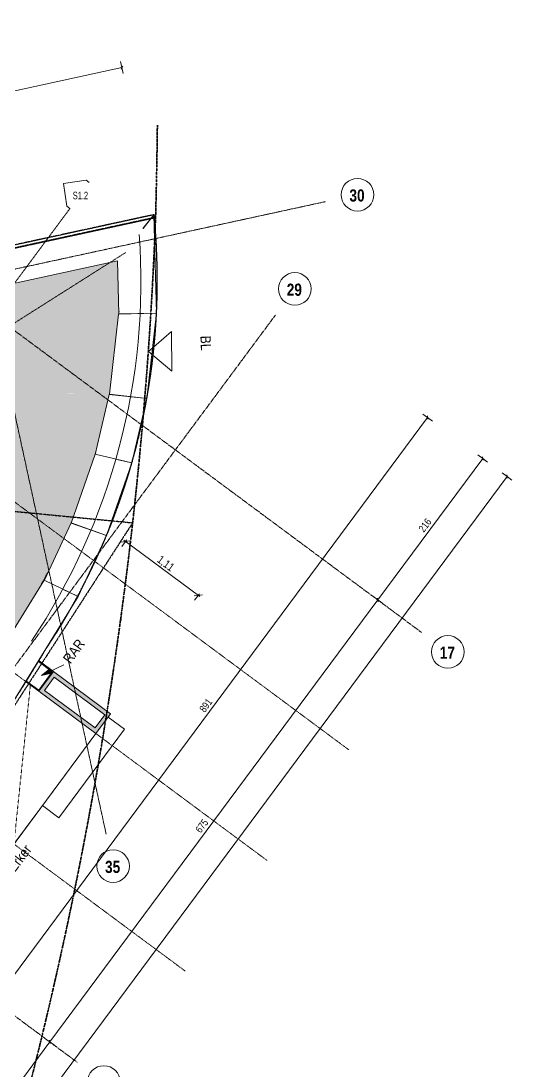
# Model space of a CAD drawing. Header units: centimetres. Extents: x -4512 to 25286, y -2765 to 13485.
# Drawn here: x 22791 to 23393, y 12134 to 13422 of the extents above; entities that cross this region are included whole.
import ezdxf

# ---------------------------------------------------------------- set-up
doc = ezdxf.new("R2010")
doc.units = ezdxf.units.CM
for name, pattern in [('_3D Schnittbereich_', [0.6, 0.4, -0.2]), ('_Referenzebene_', [0.6, 0.4, -0.1, 0, -0.1]), ('_Schnittlinie_', [0.6, 0.3, -0.1, 0.1, -0.1]), ('DB_Strichpunkt', [0.28, 0.15, -0.065, 0, -0.065]), ('Grundgrenze', [0.9, 0.4, -0.1, 0.1, -0.1, 0.1, -0.1]), ('Rasterlinie', [2.2225, 1.27, -0.3175, 0.3175, -0.3175]), ('Verdeckt 0_5', [0.10584, 0.05292, -0.05292])]:
    doc.linetypes.add(name, pattern=pattern)
for name, color, linetype, lineweight in [('A-ANNO-DIMS', 7, 'Continuous', 5), ('A-ANNO-DIMS-50', 7, 'Continuous', 5), ('A-FLOR', 7, 'Continuous', 9), ('A-FLOR-PATT', 7, 'Continuous', 9), ('A-GENM', 7, 'Continuous', 9), ('A-GLAZ-CWMG', 7, 'Continuous', 9), ('A-WALL', 7, 'Continuous', 9), ('I-WALL', 7, 'Continuous', 9), ('Q-SPCQ', 7, 'Continuous', 9), ('S-GRID', 7, 'Continuous', 5), ('S-GRID-IDEN', 7, 'Continuous', 13), ('Text', 7, 'Continuous', 5)]:
    doc.layers.add(name, color=color, linetype=linetype, lineweight=lineweight)
for name, color, linetype, lineweight, true_color in [('A-DETL', 251, 'Continuous', 9, 0x4f4f4f), ('C-PROP-LINE', 96, 'Grundgrenze', 25, 0x008000), ('G-ANNO-SYMB', 9, '_3D Schnittbereich_', 5, 0xc0c0c0)]:
    doc.layers.add(name, color=color, linetype=linetype, lineweight=lineweight, true_color=true_color)
doc.styles.add('Arial', font='arial.ttf', dxfattribs={"width": 0.85, "height": 12.5})
doc.styles.add('Arial Narrow', font='ARIALN.TTF', dxfattribs={"width": 0.75, "height": 9.25})
doc.styles.add('Arial Unicode MS_2', font='ARIALUNI.ttf', dxfattribs={"width": 0.8, "height": 10})
doc.styles.add('Arial Unicode MS_3', font='ARIALUNI.ttf', dxfattribs={"width": 0.8, "height": 9})
doc.styles.add('Arial Unicode MS_4', font='ARIALUNI.ttf', dxfattribs={"width": 0.85, "height": 12.5})
doc.styles.add('Arial Unicode MS_B', font='', dxfattribs={"width": 0.8, "height": 15})
doc.styles.get('Arial Unicode MS_B').set_extended_font_data('Arial Unicode MS', bold=True)
doc.dimstyles.new('EINREICHUNG_1_dez_1', dxfattribs={"dimscale": 30.48, "dimtxt": 10.058449, "dimasz": 0.246063, "dimexe": 0.082021, "dimexo": 0.0625, "dimgap": 0, "dimtad": 1, "dimlfac": 0.01, "dimrnd": 0.005, "dimzin": 0, "dimdsep": 46, "dimtxsty": 'Arial Unicode MS_2', "dimblk1": 'OBLIQUE', "dimblk2": 'OBLIQUE', "dimsah": 1, "dimcen": 0.09, "dimdle": 0.082021, "dimazin": 0, "dimtfac": 1, "dimtdec": 4, "dimtix": 1, "dimtmove": 0, "dimatfit": 3, "dimfxl": 0.246063, "dimfxlon": 1, "dimtvp": 1, "dimtolj": 1, "dimtzin": 0, "dimarcsym": 2})
doc.dimstyles.new('M_1_100', dxfattribs={"dimscale": 30.48, "dimtxt": 9.052604, "dimasz": 0.098425, "dimexe": 0.246063, "dimexo": 0.0625, "dimgap": 0.032808, "dimtad": 1, "dimdec": 1, "dimrnd": 0.5, "dimdsep": 46, "dimtxsty": 'Arial Unicode MS_3', "dimblk1": 'OBLIQUE', "dimblk2": 'OBLIQUE', "dimsah": 1, "dimcen": 0.09, "dimazin": 0, "dimtfac": 1, "dimtdec": 4, "dimtix": 1, "dimtmove": 0, "dimatfit": 3, "dimfxl": 0.246063, "dimfxlon": 1, "dimtvp": 1, "dimtolj": 1, "dimtzin": 0, "dimlwd": 13, "dimlwe": 13, "dimarcsym": 2})
doc.dimstyles.new('M_1_100_1', dxfattribs={"dimscale": 30.48, "dimtxt": 9.052604, "dimasz": 0.098425, "dimexe": 0.246063, "dimexo": 0.0625, "dimgap": 0.032808, "dimtad": 1, "dimdec": 1, "dimrnd": 0.5, "dimdsep": 46, "dimtxsty": 'Arial Unicode MS_3', "dimblk1": 'OBLIQUE', "dimblk2": 'OBLIQUE', "dimsah": 1, "dimcen": 0.09, "dimazin": 0, "dimtfac": 1, "dimtdec": 4, "dimtix": 1, "dimtmove": 2, "dimatfit": 3, "dimfxl": 0.246063, "dimfxlon": 1, "dimtvp": 1, "dimtolj": 1, "dimtzin": 0, "dimlwd": 13, "dimlwe": 13, "dimarcsym": 2})

# ---------------------------------------------------------------- blocks, each defined once
blk = doc.blocks.new('062_HNP_Attikaverblechung - 062_Attikaverblechung-14013487-DD - FOK AF 300')
at = {"layer": 'A-GENM', "lineweight": 5}
for p, q in [((0, 0), (1804.8, 0)), ((1788.3, -13.8), (1804.8, 0)), ((1749.2, -46), (17.3, -46))]:
    blk.add_line(p, q, dxfattribs=at)
blk = doc.blocks.new('062_HNP_Attikaverblechung - 062_Attikaverblechung-14013489-DD - FOK AF 300')
at = {"layer": 'A-GENM', "lineweight": 5}
for p, q in [((0, 0), (120.6, 0)), ((16.6, -13.9), (0, 0)), ((120.6, -46), (120.6, 0)), ((120.6, -46), (55.6, -46))]:
    blk.add_line(p, q, dxfattribs=at)
blk = doc.blocks.new('062_HNP_Attikaverblechung - 062_Attikaverblechung-14013490-DD - FOK AF 300')
at = {"layer": 'A-GENM', "lineweight": 5}
for p, q in [((0, 0), (105.6, 0)), ((6.5, -46), (0, 0)), ((105.6, -46), (105.6, 0)), ((105.6, -46), (6.5, -46))]:
    blk.add_line(p, q, dxfattribs=at)
blk = doc.blocks.new('062_HNP_Attikaverblechung - 062_Attikaverblechung-14013491-DD - FOK AF 300')
at = {"layer": 'A-GENM', "lineweight": 5}
for p, q in [((0, 0), (81.1, 0)), ((5.6, -46), (0, 0)), ((81.1, -17), (81.1, 0)), ((81, -46), (5.6, -46))]:
    blk.add_line(p, q, dxfattribs=at)
blk = doc.blocks.new('062_HNP_Attikaverblechung - 062_Attikaverblechung-14013492-DD - FOK AF 300')
at = {"layer": 'A-GENM', "lineweight": 5}
for p, q in [((0, 0), (94.4, 0)), ((4.8, -46), (0, 0)), ((94.4, -46), (94.4, 0)), ((94.4, -46), (4.8, -46))]:
    blk.add_line(p, q, dxfattribs=at)
blk = doc.blocks.new('062_HNP_Attikaverblechung - 062_Attikaverblechung-14013493-DD - FOK AF 300')
at = {"layer": 'A-GENM', "lineweight": 5}
for p, q in [((0, 0), (82.4, 0)), ((4, -46), (0, 0)), ((82.4, -19.4), (82.4, 0)), ((81.7, -46), (4, -46))]:
    blk.add_line(p, q, dxfattribs=at)
blk = doc.blocks.new('062_HNP_Attikaverblechung - 062_Attikaverblechung-14013494-DD - FOK AF 300')
at = {"layer": 'A-GENM', "lineweight": 5}
for p, q in [((0, 0), (157, 0)), ((4.8, -46), (0, 0)), ((155.4, -46), (157, 0)), ((155.4, -46), (4.8, -46))]:
    blk.add_line(p, q, dxfattribs=at)
blk = doc.blocks.new('Rechteckiger Pfosten - 100x120-10695581-DD - FOK AF 300')
at = {"layer": 'A-GLAZ-CWMG'}
blk.add_line((36206.4, 12548.2), (36137.6, 12455.4), dxfattribs=at)
blk = doc.blocks.new('Rechteckiger Pfosten - 100x120-V17-DD - FOK AF 300')
at = {"layer": 'A-GLAZ-CWMG'}
blk.add_line((36137.6, 12455.4), (36100.6, 12405.6), dxfattribs=at)
blk = doc.blocks.new('HNP_Pflanztog - Planztrog mit Boden-19686892-DD - FOK AF 300')
at = {"layer": 'Q-SPCQ', "true_color": 0xcbcbcb}
h = blk.add_hatch(color=9, dxfattribs=at)
h.paths.add_polyline_path([(0, 0), (30, 0), (30, 87), (0, 87), (0, 0)])
h.paths.add_polyline_path([(5, 5), (5, 82), (25, 82), (25, 5), (6.7, 5)])
at = {"layer": 'Q-SPCQ', "lineweight": 5}
for p, q in [((0, 87), (0, 82.5)), ((30, 87), (0, 87)), ((5, 5), (5, 82)), ((5, 82), (25, 82)), ((25, 82), (25, 5)), ((30, 0), (30, 87)), ((0, 0), (30, 0)), ((25, 5), (5, 5))]:
    blk.add_line(p, q, dxfattribs=at)
blk = doc.blocks.new('Family - ___-3356438-DD - FOK AF 300')
at = {"layer": 'C-PROP-LINE', "color": 1, "true_color": 0xff0000}
blk.add_line((33347.9, 12544.9), (36279.7, 13181.3), dxfattribs=at)
blk.add_arc((31192, 13375.1), 5091.3, 332.4618, 357.8179, dxfattribs=at)
blk = doc.blocks.new('Family - ___-3356490-DD - FOK AF 300')
at = {"layer": 'C-PROP-LINE', "color": 1, "true_color": 0xff0000}
for p, q in [((36027.4, 12828.4), (36251.5, 12806.7)), ((36251.5, 12806.7), (34090, 9463.3))]:
    blk.add_line(p, q, dxfattribs=at)
blk = doc.blocks.new('Family - ___-4252337-DD - FOK AF 300')
at = {"layer": 'C-PROP-LINE', "color": 5, "lineweight": 35, "true_color": 0x0000ff}
blk.add_line((31470.9, 12137.5), (36279.7, 13181.3), dxfattribs=at)
blk.add_arc((31192, 13375.1), 5091.3, 332.4618, 357.8179, dxfattribs=at)
blk = doc.blocks.new('Family - ___-5162724-DD - FOK AF 300')
at = {"layer": 'C-PROP-LINE', "linetype": '_Referenzebene_'}
blk.add_line((36277.6, 13184.6), (34514, 12801.3), dxfattribs=at)
for centre, radius, start, end in [((35467, 13103.5), 814.7, 326.2557, 5.7148), ((34313.4, 13740), 2130.5, 323.6947, 329.2572)]:
    blk.add_arc(centre, radius, start, end, dxfattribs=at)
blk = doc.blocks.new('Family - ___-5853231-DD - FOK AF 300')
at = {"layer": 'C-PROP-LINE', "color": 5, "lineweight": 35, "true_color": 0x0000ff}
blk.add_arc((29002.3, 13378.9), 7280, 358.44007, 359.33363, dxfattribs=at)
blk = doc.blocks.new('Raster - Raster horizontal Kreis-118396-DD - FOK AF 300')
at = {"layer": 'S-GRID-IDEN'}
blk.add_circle((0, 0), 0.4, dxfattribs=at)
blk = doc.blocks.new('DIMBLOCK2-DD - FOK AF 300')
at = {"layer": 'A-ANNO-DIMS-50', "lineweight": 13}
for p, q in [((22919.5, 12783.7), (22914.3, 12782.9)), ((22919.5, 12783.7), (22924.7, 12784.5)), ((23008.6, 12717.7), (23003.4, 12716.9)), ((23008.6, 12717.7), (23013.8, 12718.4))]:
    blk.add_line(p, q, dxfattribs=at)
at = {"layer": 'A-ANNO-DIMS-50'}
for p, q in [((22919.5, 12783.7), (22915, 12777.7)), ((23010.6, 12716.2), (22917.5, 12785.2)), ((22919.5, 12783.7), (22921, 12785.7)), ((23008.6, 12717.7), (23004.1, 12711.6)), ((23008.6, 12717.7), (23010.1, 12719.7))]:
    blk.add_line(p, q, dxfattribs=at)
at = {"layer": 'A-ANNO-DIMS-50', "color": 0, "insert": (22963.1, 12767.5), "char_height": 10, "width": 25.829, "attachment_point": 1, "rotation": 323.4596, "line_spacing_factor": 1.117605, "style": 'Arial Unicode MS_2'}
blk.add_mtext('1,11', dxfattribs=at)
blk = doc.blocks.new('_Oblique')
at = {"color": 0, "linetype": 'ByBlock', "lineweight": -2}
blk.add_line((-0.5, -0.5), (0.5, 0.5), dxfattribs=at)
blk = doc.blocks.new('DIMBLOCK20-DD - FOK AF 300')
at = {"layer": 'A-ANNO-DIMS-50', "lineweight": 13}
for p, q in [((23357.4, 12885.5), (23228.7, 12712)), ((23357.4, 12885.5), (23351.4, 12890)), ((23357.4, 12885.5), (23357.1, 12887.6)), ((23357.4, 12885.5), (23357.7, 12883.4)), ((23357.4, 12885.5), (23363.4, 12881)), ((23228.7, 12712), (23222.7, 12716.5)), ((23228.7, 12712), (23228.4, 12714.1)), ((23228.7, 12712), (23229, 12709.9)), ((23228.7, 12712), (23234.7, 12707.5))]:
    blk.add_line(p, q, dxfattribs=at)
at = {"layer": 'A-ANNO-DIMS-50', "color": 0, "lineweight": 13, "insert": (23277.9, 12799.6), "char_height": 9, "width": 19.916, "attachment_point": 1, "rotation": 53.4303, "line_spacing_factor": 1.117605, "style": 'Arial Unicode MS_3'}
blk.add_mtext('216', dxfattribs=at)
blk = doc.blocks.new('DIMBLOCK21-DD - FOK AF 300')
at = {"layer": 'A-ANNO-DIMS-50', "lineweight": 13}
for p, q in [((23228.7, 12712), (23222.7, 12716.5)), ((23228.7, 12712), (23228.4, 12714.1)), ((23228.7, 12712), (22826.5, 12169.9)), ((23228.7, 12712), (23229, 12709.9)), ((23228.7, 12712), (23234.7, 12707.5)), ((22826.5, 12169.9), (22820.5, 12174.3)), ((22826.5, 12169.9), (22826.2, 12172)), ((22826.5, 12169.9), (22826.9, 12167.8)), ((22826.5, 12169.9), (22832.6, 12165.4))]:
    blk.add_line(p, q, dxfattribs=at)
at = {"layer": 'A-ANNO-DIMS-50', "color": 0, "lineweight": 13, "insert": (23004.3, 12430.8), "char_height": 9, "width": 19.916, "attachment_point": 1, "rotation": 53.4303, "line_spacing_factor": 1.117605, "style": 'Arial Unicode MS_3'}
blk.add_mtext('675', dxfattribs=at)
blk = doc.blocks.new('DIMBLOCK22-DD - FOK AF 300')
at = {"layer": 'A-ANNO-DIMS-50', "lineweight": 13}
for p, q in [((22826.5, 12169.9), (22820.5, 12174.3)), ((22826.5, 12169.9), (22826.2, 12172)), ((22826.5, 12169.9), (22424.4, 11627.8)), ((22826.5, 12169.9), (22826.9, 12167.8)), ((22826.5, 12169.9), (22832.6, 12165.4)), ((22424.4, 11627.8), (22418.4, 11632.2)), ((22424.4, 11627.8), (22424.1, 11629.9)), ((22424.4, 11627.8), (22424.7, 11625.7)), ((22424.4, 11627.8), (22430.4, 11623.3))]:
    blk.add_line(p, q, dxfattribs=at)
at = {"layer": 'A-ANNO-DIMS-50', "color": 0, "lineweight": 13, "insert": (22610.3, 11899.7), "char_height": 9, "width": 19.916, "attachment_point": 1, "rotation": 53.4303, "line_spacing_factor": 1.117605, "style": 'Arial Unicode MS_3'}
blk.add_mtext('675', dxfattribs=at)
blk = doc.blocks.new('DIMBLOCK27-DD - FOK AF 300')
at = {"layer": 'A-ANNO-DIMS-50', "lineweight": 13}
for p, q in [((23387.2, 12863.4), (23381.2, 12867.9)), ((21152.4, 9850.9), (23387.2, 12863.4)), ((23387.2, 12863.4), (23386.9, 12865.5)), ((23387.2, 12863.4), (23387.5, 12861.3)), ((23387.2, 12863.4), (23393.2, 12858.9)), ((21152.4, 9850.9), (21146.4, 9855.4)), ((21152.4, 9850.9), (21152.1, 9853)), ((21152.4, 9850.9), (21152.8, 9848.8)), ((21152.4, 9850.9), (21158.5, 9846.5))]:
    blk.add_line(p, q, dxfattribs=at)
at = {"layer": 'A-ANNO-DIMS-50', "color": 0, "lineweight": 13, "insert": (22252.3, 11354.8), "char_height": 9, "width": 29.773, "attachment_point": 1, "rotation": 53.4303, "line_spacing_factor": 1.117605, "style": 'Arial Unicode MS_3'}
blk.add_mtext('3.751', dxfattribs=at)
blk = doc.blocks.new('DIMBLOCK71-DD - FOK AF 300')
at = {"layer": 'A-ANNO-DIMS-50', "lineweight": 13}
for p, q in [((22758.9, 12220), (23289.8, 12935.7)), ((23289.8, 12935.7), (23283.8, 12940.1)), ((23289.8, 12935.7), (23289.5, 12937.8)), ((23289.8, 12935.7), (23290.1, 12933.6)), ((23289.8, 12935.7), (23295.8, 12931.2)), ((22758.9, 12220), (22752.9, 12224.5)), ((22758.9, 12220), (22758.6, 12222.1)), ((22758.9, 12220), (22759.2, 12217.9)), ((22758.9, 12220), (22764.9, 12215.6))]:
    blk.add_line(p, q, dxfattribs=at)
at = {"layer": 'A-ANNO-DIMS-50', "color": 0, "lineweight": 13, "insert": (23009.2, 12578.7), "char_height": 9, "width": 19.916, "attachment_point": 1, "rotation": 53.4303, "line_spacing_factor": 1.117605, "style": 'Arial Unicode MS_3'}
blk.add_mtext('891', dxfattribs=at)
blk = doc.blocks.new('DIMBLOCK76-DD - FOK AF 300')
at = {"layer": 'A-ANNO-DIMS-50', "lineweight": 13}
for p, q in [((22915, 13365), (22913.4, 13372.4)), ((22030.4, 13172.8), (22915, 13365)), ((22915, 13365), (22913.9, 13363.3)), ((22915, 13365), (22916.2, 13366.8)), ((22915, 13365), (22916.6, 13357.7)), ((22030.4, 13172.8), (22028.8, 13180.1)), ((22030.4, 13172.8), (22029.3, 13171)), ((22030.4, 13172.8), (22031.6, 13174.6)), ((22030.4, 13172.8), (22032, 13165.5))]:
    blk.add_line(p, q, dxfattribs=at)
at = {"layer": 'A-ANNO-DIMS-50', "color": 0, "lineweight": 13, "insert": (22457.9, 13278.7), "char_height": 9, "width": 29.773, "attachment_point": 1, "rotation": 12.2614, "line_spacing_factor": 1.117605, "style": 'Arial Unicode MS_3'}
blk.add_mtext('905,5', dxfattribs=at)
blk = doc.blocks.new('Schnitt - Detail-6677996-DD - FOK AF 300')
at = {"layer": 'G-ANNO-SYMB', "color": 7, "linetype": 'Continuous', "lineweight": 13}
for p, q in [((-0.4, 0.49375), (-0.8, 0.09375)), ((0, 0.09375), (-0.4, 0.49375)), ((-0.8, 0.09375), (-0.8, 0)), ((0, 0), (0, 0.09375))]:
    blk.add_line(p, q, dxfattribs=at)

msp = doc.modelspace()

# ---------------------------------------------------------------- hatches: boundary and pattern name
at = {"layer": 'A-FLOR-PATT', "lineweight": 5, "true_color": 0x787878}
h = msp.add_hatch(dxfattribs=at)
h.set_pattern_fill('FP_21', color=8, style=0, pattern_type=2)
h.set_pattern_definition([(50, (-13322.204, 0.03), (9.1090939, -0.7965761), [0.9525, -10.477]), (355, (-13322.204, 0.03), (-1.7621127, 9.55293), [0.76199, -8.382]), (100.451, (-13321.445, -0.036), (7.3466062, 8.7558912), [0.8095, -8.905]), (46.185, (-13322.204, 2.57), (13.5535168, -2.1016892), [1.429, -15.716]), (96.636, (-13321.075, 2.395), (11.869848, 12.37158), [1.214, -13.357]), (351.184, (-13322.204, 2.57), (11.870226, 12.3709024), [1.143, -12.573]), (21, (-13320.934, 1.935), (7.5808053, -5.1128775), [0.95249, -10.477]), (326, (-13320.934, 1.935), (3.090174, 9.20947), [0.76199, -8.382]), (71.452, (-13320.303, 1.509), (10.6703553, 4.0965559), [0.8095, -8.904]), (37.5, (-13322.2037, 0.03), (0.15431835, 4.2275527), [0.4191, -7.861, 0.4191, -8.09, -8.414]), (37.5, (-13322.2037, 0.03), (0.15431835, 4.2275527), [-16.789, 0.4191, -7.995]), (7.5, (-13322.2037, 0.03), (3.34078667, 5.0089121), [0.4191, -4.432, 0.4191, -7.671, -3.207]), (7.5, (-13322.2037, 0.03), (3.34078667, 5.0089121), [-12.941, 0.4191, -2.788]), (327.5, (-13325.0367, 0.03), (6.77975054, -0.286649), [0.4191, -2.756, 0.4191, -9.487, -13.144]), (327.5, (-13325.0367, 0.03), (6.77975054, -0.286649), [-13.081, 0.4191, -12.725]), (317.5, (-13326.307, 0.03), (7.4066317, 1.2710985), [0.4191, -3.708, 0.4191, -6.159, -9.334]), (317.5, (-13326.307, 0.03), (7.4066317, 1.2710985), [-10.706, 0.4191, -8.915])])
h.paths.add_polyline_path([(22198.799, 12973.332), (22911.174, 13064.655), (22911.265, 13066.279), (22909.666, 13127.825), (22203.463, 12974.346)])
h = msp.add_hatch(dxfattribs=at)
h.set_pattern_fill('FP_22', color=8, style=0, pattern_type=2)
h.set_pattern_definition([(50, (-13322.211, -0.133), (9.1090939, -0.7965761), [0.9525, -10.477]), (355, (-13322.211, -0.133), (-1.7621127, 9.55293), [0.76199, -8.382]), (100.451, (-13321.452, -0.199), (7.3466062, 8.7558912), [0.8095, -8.904]), (46.185, (-13322.211, 2.407), (13.5535168, -2.1016892), [1.429, -15.716]), (96.636, (-13321.081, 2.232), (11.869848, 12.37158), [1.214, -13.357]), (351.184, (-13322.211, 2.407), (11.870226, 12.3709024), [1.143, -12.573]), (21, (-13320.941, 1.772), (7.5808053, -5.1128775), [0.95249, -10.477]), (326, (-13320.941, 1.772), (3.090174, 9.20947), [0.76199, -8.382]), (71.452, (-13320.309, 1.346), (10.6703553, 4.0965559), [0.8095, -8.904]), (37.5, (-13322.2107, -0.1327), (0.15431835, 4.2275527), [0.4191, -7.861, 0.4191, -8.09, -8.414]), (37.5, (-13322.2107, -0.1327), (0.15431835, 4.2275527), [-16.789, 0.4191, -7.995]), (7.5, (-13322.2107, -0.1327), (3.34078667, 5.0089121), [0.4191, -4.432, 0.4191, -7.671, -3.207]), (7.5, (-13322.2107, -0.1327), (3.34078667, 5.0089121), [-12.941, 0.4191, -2.788]), (327.5, (-13325.0427, -0.1327), (6.77975054, -0.286649), [0.4191, -2.756, 0.4191, -9.487, -13.144]), (327.5, (-13325.0427, -0.1327), (6.77975054, -0.286649), [-13.081, 0.4191, -12.725]), (317.5, (-13326.313, -0.1327), (7.4066317, 1.2710985), [0.4191, -3.708, 0.4191, -6.159, -9.334]), (317.5, (-13326.313, -0.1327), (7.4066317, 1.2710985), [-10.706, 0.4191, -8.915])])
h.paths.add_polyline_path([(22145.506, 12961.75), (22899.678, 12965.547), (22900.121, 12968.051), (22910.902, 13062.803), (22911.073, 13062.846), (22911.174, 13064.655), (22198.799, 12973.332), (22146.622, 12961.992)])
h = msp.add_hatch(dxfattribs=at)
h.set_pattern_fill('FP_23', color=8, style=0, pattern_type=2)
h.set_pattern_definition([(50, (-13322.373, -0.466), (9.1090939, -0.7965761), [0.9525, -10.477]), (355.001, (-13322.373, -0.466), (-1.7622794, 9.5528993), [0.76199, -8.382]), (100.451, (-13321.614, -0.533), (7.3466062, 8.7558912), [0.8095, -8.904]), (46.185, (-13322.373, 2.074), (13.5535168, -2.1016892), [1.429, -15.716]), (96.636, (-13321.244, 1.899), (11.869848, 12.37158), [1.214, -13.357]), (351.185, (-13322.373, 2.074), (11.87001, 12.3711095), [1.143, -12.573]), (21.001, (-13321.103, 1.439), (7.5808945, -5.1127452), [0.95249, -10.477]), (326, (-13321.103, 1.439), (3.090174, 9.20947), [0.76199, -8.382]), (71.452, (-13320.471, 1.013), (10.6703553, 4.0965559), [0.8095, -8.905]), (37.501, (-13322.3727, -0.4662), (0.15424456, 4.2275554), [0.4191, -7.861, 0.4191, -8.09, -8.414]), (37.501, (-13322.3727, -0.4662), (0.15424456, 4.2275554), [-16.789, 0.4191, -7.995]), (7.501, (-13322.3727, -0.4662), (3.34069925, 5.0089704), [0.4191, -4.432, 0.4191, -7.671, -3.207]), (7.501, (-13322.3727, -0.4662), (3.34069925, 5.0089704), [-12.941, 0.4191, -2.788]), (327.5, (-13325.2047, -0.4663), (6.77975054, -0.286649), [0.41909, -2.756, 0.41909, -9.487, -13.144]), (327.5, (-13325.2047, -0.4663), (6.77975054, -0.286649), [-13.081, 0.41909, -12.725]), (317.5, (-13326.475, -0.466), (7.4066317, 1.2710985), [0.41909, -3.708, 0.41909, -6.159, -9.334]), (317.5, (-13326.475, -0.466), (7.4066317, 1.2710985), [-10.706, 0.41909, -8.915])])
h.paths.add_polyline_path([(22819.181, 12737.049), (22826.953, 12751.568), (22852.564, 12806.706), (22852.641, 12806.706), (22852.74, 12806.932), (22647.269, 12849.533), (22728.758, 12789.08), (22714.612, 12770.011), (22816.768, 12737.809)])
h.paths.add_polyline_path([(22599.912, 12806.167), (22634.107, 12852.261), (22632.23, 12852.651), (22598.157, 12806.72)])
h.paths.add_polyline_path([(22483.457, 12842.876), (22509.574, 12878.081), (22126.231, 12957.561), (22122.326, 12956.712), (22441.909, 12855.973)])
h = msp.add_hatch(dxfattribs=at)
h.set_pattern_fill('FP_19', color=8, style=0, pattern_type=2)
h.set_pattern_definition([(50, (-13322.301, -0.3755), (9.1090939, -0.7965761), [0.9525, -10.477]), (355, (-13322.301, -0.375), (-1.7621127, 9.55293), [0.76199, -8.382]), (100.451, (-13321.542, -0.442), (7.3466062, 8.7558912), [0.8095, -8.904]), (46.185, (-13322.301, 2.165), (13.5535168, -2.1016892), [1.429, -15.716]), (96.636, (-13321.171, 1.989), (11.869848, 12.37158), [1.214, -13.357]), (351.185, (-13322.301, 2.165), (11.87001, 12.3711095), [1.143, -12.573]), (21.001, (-13321.031, 1.53), (7.5808945, -5.1127452), [0.95249, -10.477]), (326, (-13321.031, 1.53), (3.090174, 9.20947), [0.76199, -8.382]), (71.452, (-13320.399, 1.103), (10.6703553, 4.0965559), [0.8095, -8.905]), (37.501, (-13322.3007, -0.3755), (0.15424456, 4.2275554), [0.4191, -7.861, 0.4191, -8.09, -8.414]), (37.501, (-13322.3007, -0.3755), (0.15424456, 4.2275554), [-16.789, 0.4191, -7.995]), (7.501, (-13322.3007, -0.3755), (3.34069925, 5.0089704), [0.4191, -4.432, 0.4191, -7.671, -3.207]), (7.501, (-13322.3007, -0.3755), (3.34069925, 5.0089704), [-12.941, 0.4191, -2.788]), (327.5, (-13325.1327, -0.3755), (6.77975054, -0.286649), [0.41909, -2.756, 0.41909, -9.487, -13.144]), (327.5, (-13325.1327, -0.3755), (6.77975054, -0.286649), [-13.081, 0.41909, -12.725]), (317.5, (-13326.403, -0.3755), (7.4066317, 1.2710985), [0.4191, -3.708, 0.4191, -6.159, -9.334]), (317.5, (-13326.403, -0.3755), (7.4066317, 1.2710985), [-10.706, 0.4191, -8.915])])
h.paths.add_polyline_path([(22852.74, 12806.932), (22853.163, 12807.9), (22882.07, 12890.675), (22882.166, 12890.68), (22882.387, 12891.411), (22550.325, 12921.45), (22636.077, 12857.835), (22632.23, 12852.651), (22634.107, 12852.261), (22637.474, 12856.799), (22647.269, 12849.533), (22852.547, 12806.972)])
h.paths.add_polyline_path([(22509.574, 12878.081), (22542.286, 12922.177), (22133.551, 12959.152), (22126.231, 12957.561), (22504.265, 12879.182)])
h = msp.add_hatch(dxfattribs=at)
h.set_pattern_fill('FP_20', color=8, style=0, pattern_type=2)
h.set_pattern_definition([(50, (-13322.246, -0.262), (9.1090939, -0.7965761), [0.9525, -10.477]), (355, (-13322.246, -0.262), (-1.7621127, 9.55293), [0.76199, -8.382]), (100.451, (-13321.487, -0.329), (7.3466062, 8.7558912), [0.8095, -8.904]), (46.185, (-13322.246, 2.278), (13.5535168, -2.1016892), [1.429, -15.716]), (96.636, (-13321.117, 2.102), (11.869848, 12.37158), [1.214, -13.357]), (351.184, (-13322.246, 2.278), (11.870226, 12.3709024), [1.143, -12.573]), (21, (-13320.976, 1.643), (7.5808053, -5.1128775), [0.95249, -10.477]), (326, (-13320.976, 1.643), (3.090174, 9.20947), [0.76199, -8.382]), (71.452, (-13320.345, 1.217), (10.6703553, 4.0965559), [0.8095, -8.905]), (37.501, (-13322.2457, -0.2623), (0.15424456, 4.2275554), [0.4191, -7.861, 0.4191, -8.09, -8.414]), (37.501, (-13322.2457, -0.2623), (0.15424456, 4.2275554), [-16.789, 0.4191, -7.995]), (7.5, (-13322.2457, -0.2623), (3.34078667, 5.0089121), [0.4191, -4.432, 0.4191, -7.671, -3.207]), (7.5, (-13322.2457, -0.2623), (3.34078667, 5.0089121), [-12.941, 0.4191, -2.788]), (327.5, (-13325.0777, -0.2624), (6.77975054, -0.286649), [0.4191, -2.756, 0.4191, -9.487, -13.144]), (327.5, (-13325.0777, -0.2624), (6.77975054, -0.286649), [-13.081, 0.4191, -12.725]), (317.5, (-13326.348, -0.2624), (7.4066317, 1.2710985), [0.4191, -3.708, 0.4191, -6.159, -9.334]), (317.5, (-13326.348, -0.2624), (7.4066317, 1.2710985), [-10.706, 0.4191, -8.915])])
h.paths.add_polyline_path([(22882.387, 12891.411), (22882.769, 12892.675), (22899.311, 12963.977), (22899.401, 12963.977), (22899.671, 12965.506), (22145.506, 12961.75), (22133.551, 12959.152), (22542.286, 12922.177), (22544.792, 12925.554), (22550.325, 12921.45), (22882.261, 12891.422)])
h = msp.add_hatch(dxfattribs=at)
h.set_pattern_fill('FP_18', color=8, style=0, pattern_type=2)
h.set_pattern_definition([(50, (-13322.48, -0.5544), (9.1090939, -0.7965761), [0.9525, -10.477]), (355.001, (-13322.48, -0.554), (-1.7622794, 9.5528993), [0.76199, -8.382]), (100.451, (-13321.721, -0.621), (7.3466062, 8.7558912), [0.8095, -8.904]), (46.185, (-13322.48, 1.986), (13.5535168, -2.1016892), [1.429, -15.716]), (96.636, (-13321.351, 1.81), (11.869848, 12.37158), [1.214, -13.357]), (351.185, (-13322.48, 1.986), (11.87001, 12.3711095), [1.143, -12.573]), (21.001, (-13321.21, 1.351), (7.5808945, -5.1127452), [0.9525, -10.477]), (326, (-13321.21, 1.351), (3.090174, 9.20947), [0.76199, -8.382]), (71.452, (-13320.579, 0.9245), (10.6703553, 4.0965559), [0.8095, -8.904]), (37.501, (-13322.48, -0.5544), (0.15424456, 4.2275554), [0.4191, -7.861, 0.4191, -8.09, -8.414]), (37.501, (-13322.48, -0.5544), (0.15424456, 4.2275554), [-16.789, 0.4191, -7.995]), (7.501, (-13322.48, -0.5544), (3.34069925, 5.0089704), [0.4191, -4.432, 0.4191, -7.671, -3.207]), (7.501, (-13322.48, -0.5544), (3.34069925, 5.0089704), [-12.941, 0.4191, -2.788]), (327.5, (-13325.3117, -0.5544), (6.77975054, -0.286649), [0.41909, -2.756, 0.41909, -9.487, -13.144]), (327.5, (-13325.3117, -0.5544), (6.77975054, -0.286649), [-13.081, 0.41909, -12.725]), (317.5, (-13326.582, -0.5544), (7.4066317, 1.2710985), [0.41909, -3.708, 0.41909, -6.159, -9.334]), (317.5, (-13326.582, -0.5544), (7.4066317, 1.2710985), [-10.706, 0.41909, -8.915])])
h.paths.add_polyline_path([(22739.769, 12607.487), (22745.47, 12616.424), (22813.978, 12727.33), (22819.181, 12737.049), (22714.612, 12770.011), (22636.788, 12665.106), (22738.545, 12608.172)])
h.paths.add_polyline_path([(22536.779, 12721.063), (22599.912, 12806.167), (22598.157, 12806.72), (22535.248, 12721.92)])
h.paths.add_polyline_path([(22487.664, 12748.544), (22439.812, 12784.043), (22483.457, 12842.876), (22122.326, 12956.712), (22117.492, 12955.662), (22435.238, 12777.877), (22438.62, 12782.436), (22474.006, 12756.186)])
at = {"layer": 'Text'}
msp.add_hatch(color=256, dxfattribs=at).paths.add_polyline_path([(22816.165, 12619.376), (22828.643, 12622.247), (22826.26, 12627.252)])

# ---------------------------------------------------------------- linework, layer by layer
at = {"layer": 'A-DETL', "color": 7, "linetype": 'Verdeckt 0_5', "lineweight": 5}
for p, q in [((22919.518, 13138.153), (21833.104, 12449.636)), ((22782.506, 12412.654), (22802.734, 12607.765))]:
    msp.add_line(p, q, dxfattribs=at)
at = {"layer": 'A-DETL', "color": 1, "true_color": 0xff0000}
for p, q in [((22947.364, 13016.732), (22975.835, 13041.369)), ((22975.835, 13041.369), (22976.262, 12992.595)), ((22947.364, 13016.732), (22976.262, 12992.595))]:
    msp.add_line(p, q, dxfattribs=at)
at = {"layer": 'A-DETL', "color": 7, "lineweight": 5}
for p, q in [((22870.675, 12717.81), (22871.866, 12719.417)), ((22913.2, 12686.338), (22914.39, 12687.945))]:
    msp.add_line(p, q, dxfattribs=at)
at = {"layer": 'A-DETL', "color": 14, "lineweight": 5, "true_color": 0xaa0000}
msp.add_arc((22143.627, 13103.466), 794.666, 326.218063, 4.094968, dxfattribs=at)
at = {"layer": 'A-FLOR'}
for p, q in [((22797.829, 12611.402), (22797.19, 12611.876)), ((22883.019, 12548.204), (22797.227, 12611.848)), ((22882.984, 12548.298), (22813.087, 12600.095)), ((22917.997, 12553.383), (22897.892, 12568.298)), ((22681.937, 12277.146), (22883.019, 12548.204)), ((22837.564, 12444.96), (22917.997, 12553.383)), ((22817.486, 12459.855), (22837.564, 12444.96))]:
    msp.add_line(p, q, dxfattribs=at)
msp.add_arc((20989.979, 13739.985), 2130.454, 327.913175, 328.026385, dxfattribs=at)
at = {"layer": 'A-WALL'}
for p, q in [((22902.349, 12806.781), (22898.248, 12796.499)), ((22902.209, 12806.846), (22902.349, 12806.781)), ((22812.698, 12636.479), (22813.294, 12637.282)), ((22829.564, 12623.967), (22812.698, 12636.479)), ((22813.294, 12637.282), (22830.963, 12624.175)), ((22806.101, 12626.19), (22806.296, 12626.509)), ((22806.296, 12626.509), (22806.101, 12626.191)), ((22812.882, 12601.48), (22829.564, 12623.967)), ((22830.963, 12624.175), (22813.089, 12600.081)), ((22797.829, 12611.401), (22798.425, 12612.204)), ((22813.089, 12600.081), (22797.829, 12611.401)), ((22798.425, 12612.204), (22812.882, 12601.48))]:
    msp.add_line(p, q, dxfattribs=at)
at = {"layer": 'A-WALL', "flags": 128}
for points in [[(22894.696, 12787.908), (22892.883, 12783.627), (22884.477, 12764.612)], [(22882.987, 12761.372), (22882.71, 12760.774), (22871.84, 12738.244), (22870.384, 12735.355)]]:
    msp.add_lwpolyline(points, dxfattribs=at)
at = {"layer": 'A-WALL'}
for centre, radius, start, end in [((22143.627, 13103.466), 814.666, 4.296773, 5.714771), ((22143.627, 13103.466), 814.666, 357.292255, 4.296773), ((22143.627, 13103.466), 814.666, 349.95781, 357.111265), ((22143.627, 13103.466), 814.666, 344.10592, 349.56957), ((22143.627, 13103.466), 814.666, 332.802204, 344.052251), ((22143.627, 13103.466), 814.666, 337.864341, 338.642905), ((22143.627, 13103.466), 814.666, 335.421319, 337.210564), ((22143.627, 13103.466), 814.666, 333.137242, 335.170505), ((22143.627, 13103.466), 814.666, 326.255697, 330.412303), ((20989.979, 13739.985), 2130.454, 327.722877, 329.257214)]:
    msp.add_arc(centre, radius, start, end, dxfattribs=at)
at = {"layer": 'G-ANNO-SYMB', "color": 174, "linetype": '_Schnittlinie_', "lineweight": 13, "true_color": 0x000099}
msp.add_line((20709.668, 10305.402), (22851.132, 13192.092), dxfattribs=at)
at = {"layer": 'I-WALL'}
for p, q in [((22907.504, 12963.099), (22907.556, 12963.382)), ((22907.557, 12963.388), (22907.505, 12963.105)), ((22907.802, 12963.353), (22907.751, 12963.072)), ((22853.191, 12807.888), (22852.679, 12806.661))]:
    msp.add_line(p, q, dxfattribs=at)
for start, end in [(356.967349, 357.226509), (349.542293, 349.851355), (343.925331, 344.082693), (330.546295, 332.752468)]:
    msp.add_arc((22143.627, 13103.466), 768.666, start, end, dxfattribs=at)
at = {"layer": 'S-GRID', "color": 8, "linetype": 'DB_Strichpunkt', "true_color": 0x808080}
for p, q in [((21704.865, 13422.211), (23092.903, 12392.5)), ((21988.097, 13422.211), (23193.445, 12528.029)), ((21449.008, 13401.903), (22992.362, 12256.971))]:
    msp.add_line(p, q, dxfattribs=at)
at = {"layer": 'S-GRID', "linetype": 'Rasterlinie'}
for p, q in [((22895.662, 12424.622), (22678.856, 13422.211)), ((22281.196, 13414.893), (23282.478, 12672.096)), ((21283.076, 13314.884), (22860.631, 12144.583)), ((18502.414, 12187.393), (23164.727, 13200.655)), ((20425.871, 9452.486), (23103.129, 13061.419))]:
    msp.add_line(p, q, dxfattribs=at)
at = {"layer": 'Text'}
for p, q in [((22816.165, 12619.376), (22843.867, 12632.565)), ((22826.26, 12627.252), (22816.165, 12619.376)), ((22816.165, 12619.376), (22828.643, 12622.247)), ((22828.643, 12622.247), (22826.26, 12627.252))]:
    msp.add_line(p, q, dxfattribs=at)

# ---------------------------------------------------------------- block references
at = {"layer": 'A-GENM'}
for name, p, rotation in [('062_HNP_Attikaverblechung - 062_Attikaverblechung-14013487-DD - FOK AF 300', (21190.65, 12801.305), 12.26143805890557), ('062_HNP_Attikaverblechung - 062_Attikaverblechung-14013489-DD - FOK AF 300', (22954.244, 13184.587), 271.4699309250353), ('062_HNP_Attikaverblechung - 062_Attikaverblechung-14013490-DD - FOK AF 300', (22957.338, 13064.026), 263.5083654949302), ('062_HNP_Attikaverblechung - 062_Attikaverblechung-14013491-DD - FOK AF 300', (22945.397, 12959.084), 256.9389014835237), ('062_HNP_Attikaverblechung - 062_Attikaverblechung-14013492-DD - FOK AF 300', (22927.071, 12880.091), 250.7653730350935), ('062_HNP_Attikaverblechung - 062_Attikaverblechung-14013493-DD - FOK AF 300', (22895.979, 12790.979), 245.0862657171204), ('062_HNP_Attikaverblechung - 062_Attikaverblechung-14013494-DD - FOK AF 300', (22861.284, 12716.282), 238.2750613509838)]:
    msp.add_blockref(name, p, dxfattribs=dict(at, rotation=rotation))
at = {"layer": 'A-GLAZ-CWMG'}
for name in ['Rechteckiger Pfosten - 100x120-10695581-DD - FOK AF 300', 'Rechteckiger Pfosten - 100x120-V17-DD - FOK AF 300']:
    msp.add_blockref(name, (-13323.377, 0), dxfattribs=at)
at = {"layer": 'C-PROP-LINE', "color": 5, "lineweight": 35, "true_color": 0x0000ff}
for name in ['Family - ___-5853231-DD - FOK AF 300', 'Family - ___-4252337-DD - FOK AF 300']:
    msp.add_blockref(name, (-13323.377, 0), dxfattribs=at)
at = {"layer": 'C-PROP-LINE', "linetype": '_Referenzebene_'}
msp.add_blockref('Family - ___-5162724-DD - FOK AF 300', (-13323.377, 0), dxfattribs=at)
at = {"layer": 'C-PROP-LINE', "color": 1, "true_color": 0xff0000}
for name in ['Family - ___-3356438-DD - FOK AF 300', 'Family - ___-3356490-DD - FOK AF 300']:
    msp.add_blockref(name, (-13323.377, 0), dxfattribs=at)
at = {"layer": 'G-ANNO-SYMB', "color": 7, "linetype": 'Continuous', "lineweight": 13, "extrusion": (0, 0, -1), "xscale": 49.99999999999998, "yscale": 49.99999999999998, "zscale": 49.99999999999998, "rotation": 306.5695238884032}
msp.add_blockref('Schnitt - Detail-6677996-DD - FOK AF 300', (-22851.132, 13192.092), dxfattribs=at)
at = {"layer": 'Q-SPCQ', "rotation": 53.4303504251332}
msp.add_blockref('HNP_Pflanztog - Planztrog mit Boden-19686892-DD - FOK AF 300', (22883.005, 12548.23), dxfattribs=at)
at = {"layer": 'S-GRID-IDEN', "xscale": 49.99999999999998, "yscale": 49.99999999999998, "zscale": 49.99999999999998}
for p, rotation in [((23203.815, 13209.149), 282.2614380589053), ((23126.961, 13093.544), 323.4304298406476), ((23314.603, 12648.264), 233.4303073949235), ((22904.157, 12385.535), 12.26143773330492), ((22892.756, 12120.751), 233.4303073949235)]:
    msp.add_blockref('Raster - Raster horizontal Kreis-118396-DD - FOK AF 300', p, dxfattribs=dict(at, rotation=rotation))

# ---------------------------------------------------------------- texts
at = {"layer": 'G-ANNO-SYMB', "color": 7, "linetype": 'Continuous', "insert": (22854.723, 13212.768), "char_height": 9.25, "width": 20.1424, "attachment_point": 1, "style": 'Arial Narrow'}
msp.add_mtext('S1.2', dxfattribs=at)
at = {"layer": 'S-GRID-IDEN', "color": 191, "lineweight": 25, "true_color": 0xb46efa, "char_height": 15, "width": 23.72995, "attachment_point": 1, "style": 'Arial Unicode MS_B'}
for s, insert in [('30', (23193.895, 13215.71)), ('29', (23117.041, 13100.105)), ('17', (23304.683, 12654.825)), ('35', (22894.237, 12392.095))]:
    msp.add_mtext(s, dxfattribs=dict(at, insert=insert))
at = {"layer": 'Text', "color": 1, "true_color": 0xff0000, "insert": (23023.673, 13036.445), "char_height": 12.5, "width": 21.8059, "attachment_point": 1, "rotation": 272.132723, "style": 'Arial'}
msp.add_mtext('BL', dxfattribs=at)
at = {"layer": 'Text', "char_height": 12.5, "attachment_point": 1, "style": 'Arial Unicode MS_4'}
for s, insert, width, rotation in [('RAR ', (22841.787, 12640.294), 41.5675, 53.720121), ('Erker', (22773.732, 12385.037), 43.27108, 52.672811)]:
    msp.add_mtext(s, dxfattribs=dict(at, insert=insert, width=width, rotation=rotation))

# ---------------------------------------------------------------- dimensions: what is measured, and where the dimension line sits
at = {"layer": 'A-ANNO-DIMS', "lineweight": 13}
for base, p1, p2, angle, override, picture, middle in [((22915.028, 13365.034), (22032.007, 13165.453), (22916.621, 13357.706), 12.261372, {"dimpost": '<>', "dimfxl": 905.264272}, 'DIMBLOCK76-DD - FOK AF 300', (22471.532, 13274.379)), ((23289.8, 12935.656), (22752.897, 12224.505), (23283.777, 12940.125), 53.430266, {"dimpost": '<>', "dimfxl": 891.036469}, 'DIMBLOCK71-DD - FOK AF 300', (23019.864, 12581.182)), ((23228.705, 12711.987), (23351.396, 12889.962), (23234.729, 12707.519), 53.430307, {"dimpost": '<>', "dimfxl": 216.55682}, 'DIMBLOCK20-DD - FOK AF 300', (23288.566, 12802.076)), ((23387.219, 12863.386), (21146.419, 9855.402), (23381.196, 12867.855), 53.430266, {"dimpost": '<>', "dimfxl": 3750.879752}, 'DIMBLOCK27-DD - FOK AF 300', (22265.335, 11360.496)), ((22424.375, 11627.758), (22832.564, 12165.404), (22430.399, 11623.29), 53.430307, {"dimpost": '<>', "dimfxl": 675}, 'DIMBLOCK22-DD - FOK AF 300', (22620.961, 11902.151))]:
    dim = msp.add_linear_dim(base=base, p1=p1, p2=p2, angle=angle, dimstyle='M_1_100', override=override, dxfattribs=at)
    dim.commit()
    dim.dimension.update_dxf_attribs({"geometry": picture, "text_midpoint": middle})
at = {"layer": 'A-ANNO-DIMS'}
dim = msp.add_linear_dim(base=(22919.5, 12783.695), p1=(23004.135, 12711.641), p2=(22915.034, 12777.669), angle=323.45959, dimstyle='EINREICHUNG_1_dez_1', override={"dimpost": '<>', "dimfxl": 110.899501}, dxfattribs=at)
dim.commit()
dim.dimension.update_dxf_attribs({"geometry": 'DIMBLOCK2-DD - FOK AF 300', "text_midpoint": (22967.041, 12754.717)})
at = {"layer": 'A-ANNO-DIMS', "lineweight": 13}
dim = msp.add_linear_dim(base=(22826.54, 12169.873), p1=(23234.729, 12707.519), p2=(22832.564, 12165.404), angle=53.430307, dimstyle='M_1_100_1', override={"dimpost": '<>', "dimfxl": 675}, dxfattribs=at)
dim.commit()
dim.dimension.update_dxf_attribs({"geometry": 'DIMBLOCK21-DD - FOK AF 300', "text_midpoint": (23015.059, 12435.21), "dimtype": 160, "text_rotation": 53.430307})

doc.saveas('drawing.dxf')
